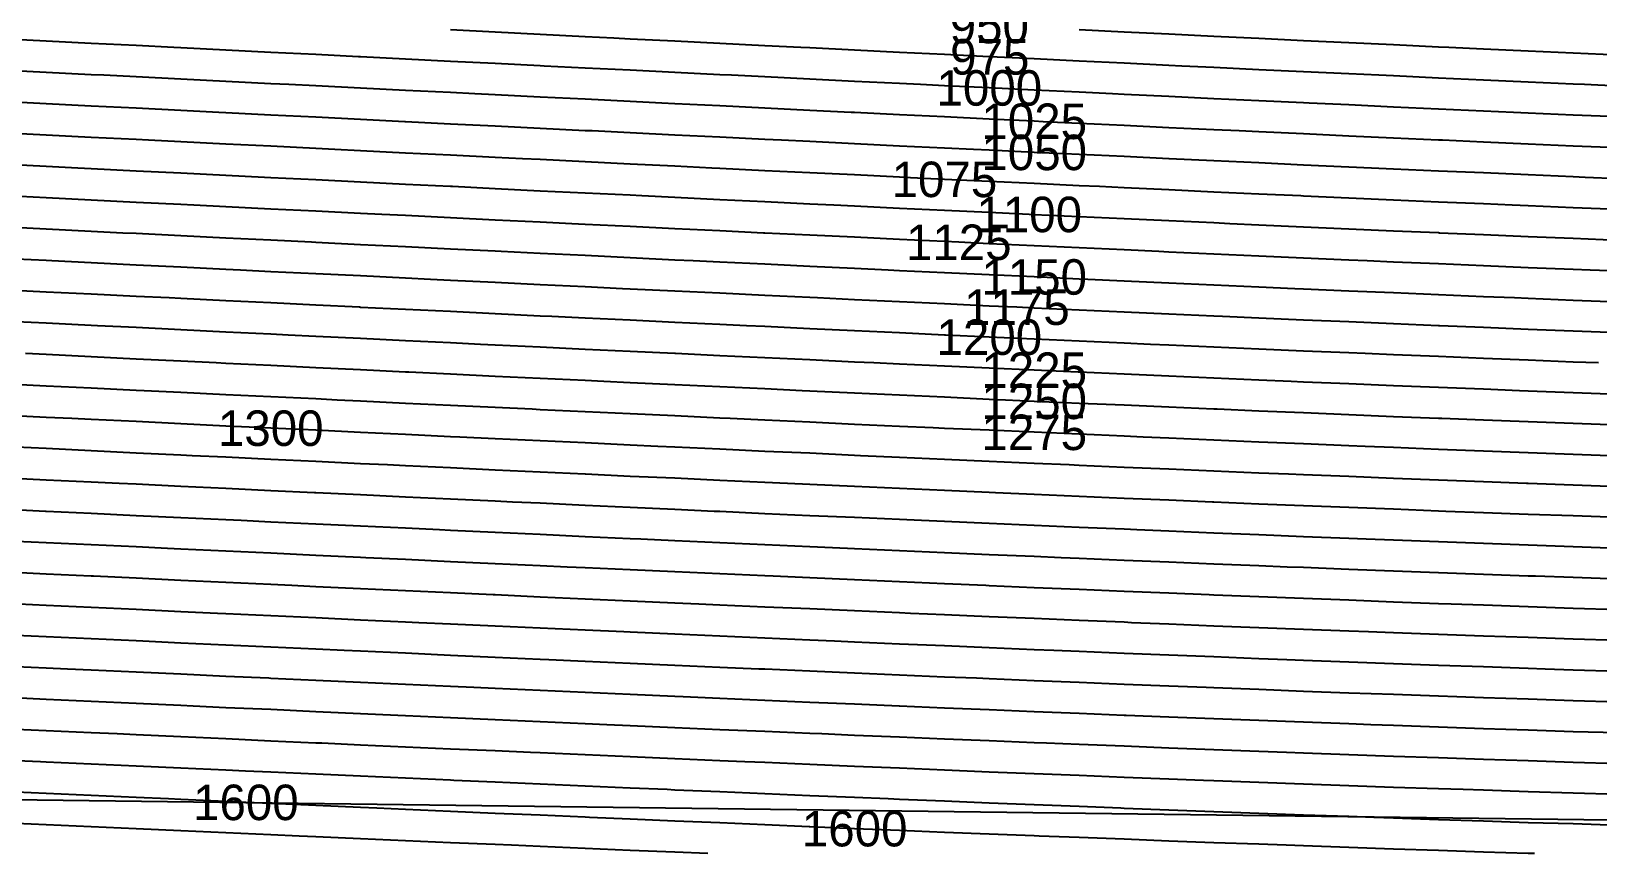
# Model space of a CAD drawing. Header units: metres. Extents: x 228 to 3387, y 31 to 162.
# Drawn here: x 1725.6 to 1835.9, y 32.7 to 90.6 of the extents above; entities that cross this region are included whole.
import ezdxf
from ezdxf.enums import TextEntityAlignment as Align

# ---------------------------------------------------------------- set-up
doc = ezdxf.new("R2010")
doc.units = ezdxf.units.M
for name, color, linetype in [('Vs_1000', 7, 'Continuous'), ('Vs_1025', 7, 'Continuous'), ('Vs_1050', 7, 'Continuous'), ('Vs_1075', 7, 'Continuous'), ('Vs_1100', 7, 'Continuous'), ('Vs_1125', 7, 'Continuous'), ('Vs_1150', 7, 'Continuous'), ('Vs_1175', 7, 'Continuous'), ('Vs_1200', 7, 'Continuous'), ('Vs_1225', 7, 'Continuous'), ('Vs_1250', 7, 'Continuous'), ('Vs_1275', 7, 'Continuous'), ('Vs_1300', 7, 'Continuous'), ('Vs_1325', 7, 'Continuous'), ('Vs_1350', 7, 'Continuous'), ('Vs_1375', 7, 'Continuous'), ('Vs_1400', 7, 'Continuous'), ('Vs_1425', 7, 'Continuous'), ('Vs_1450', 7, 'Continuous'), ('Vs_1475', 7, 'Continuous'), ('Vs_1500', 7, 'Continuous'), ('Vs_1525', 7, 'Continuous'), ('Vs_1550', 7, 'Continuous'), ('Vs_1575', 7, 'Continuous'), ('Vs_1600', 7, 'Continuous'), ('Vs_1625', 7, 'Continuous'), ('Vs_950', 7, 'Continuous'), ('Vs_975', 7, 'Continuous')]:
    doc.layers.add(name, color=color, linetype=linetype)

msp = doc.modelspace()

# ---------------------------------------------------------------- linework, layer by layer
at = {"layer": 'Vs_1000'}
msp.add_lwpolyline([(1837.34, 84.6), (1834.17, 84.73), (1831.01, 84.87), (1829.97, 84.91), (1827.85, 85.01), (1824.69, 85.15), (1821.53, 85.29), (1818.37, 85.44), (1815.58, 85.57), (1815.2, 85.59), (1812.04, 85.73), (1808.88, 85.88), (1805.72, 86.03), (1802.56, 86.18), (1801.74, 86.22), (1799.4, 86.33), (1796.23, 86.49), (1793.07, 86.64), (1789.91, 86.79), (1788.23, 86.87), (1786.75, 86.95), (1783.59, 87.1), (1780.43, 87.26), (1777.26, 87.41), (1774.92, 87.53), (1774.1, 87.57), (1770.94, 87.72), (1767.78, 87.88), (1764.62, 88.04), (1761.74, 88.18), (1761.45, 88.2), (1758.29, 88.35), (1755.13, 88.51), (1751.97, 88.67), (1748.81, 88.83), (1748.67, 88.83), (1745.65, 88.99), (1742.48, 89.14), (1739.32, 89.3), (1736.16, 89.46), (1735.67, 89.49), (1733, 89.62), (1729.84, 89.78), (1726.68, 89.94), (1723.51, 90.1)], dxfattribs=at)
at = {"layer": 'Vs_1025'}
msp.add_lwpolyline([(1837.34, 82.42), (1834.17, 82.55), (1831.01, 82.69), (1827.85, 82.83), (1824.97, 82.95), (1824.69, 82.97), (1821.53, 83.11), (1818.37, 83.25), (1815.2, 83.4), (1812.04, 83.54), (1810.67, 83.61), (1808.88, 83.69), (1805.72, 83.84), (1802.56, 83.99), (1799.4, 84.14), (1796.86, 84.26), (1796.23, 84.29), (1793.07, 84.44), (1789.91, 84.6), (1786.75, 84.75), (1783.59, 84.9), (1783.34, 84.91), (1780.43, 85.06), (1777.26, 85.21), (1774.1, 85.37), (1770.94, 85.52), (1770.02, 85.57), (1767.78, 85.68), (1764.62, 85.84), (1761.45, 85.99), (1758.29, 86.15), (1756.84, 86.22), (1755.13, 86.31), (1751.97, 86.46), (1748.81, 86.62), (1745.65, 86.78), (1743.75, 86.87), (1742.48, 86.94), (1739.32, 87.1), (1736.16, 87.26), (1733, 87.41), (1730.74, 87.53), (1729.84, 87.57), (1726.68, 87.73), (1723.51, 87.89)], dxfattribs=at)
at = {"layer": 'Vs_1050'}
msp.add_lwpolyline([(1837.34, 80.25), (1835.03, 80.34), (1834.17, 80.38), (1831.01, 80.51), (1827.85, 80.65), (1824.69, 80.79), (1821.53, 80.93), (1819.98, 80.99), (1818.37, 81.07), (1815.2, 81.21), (1812.04, 81.36), (1808.88, 81.5), (1805.74, 81.65), (1805.72, 81.65), (1802.56, 81.8), (1799.4, 81.95), (1796.23, 82.1), (1793.07, 82.25), (1791.96, 82.3), (1789.91, 82.4), (1786.75, 82.55), (1783.59, 82.7), (1780.43, 82.86), (1778.45, 82.95), (1777.26, 83.01), (1774.1, 83.17), (1770.94, 83.32), (1767.78, 83.48), (1765.12, 83.61), (1764.62, 83.63), (1761.45, 83.79), (1758.29, 83.95), (1755.13, 84.1), (1751.97, 84.26), (1751.92, 84.26), (1748.81, 84.42), (1745.65, 84.57), (1742.48, 84.73), (1739.32, 84.89), (1738.82, 84.91), (1736.16, 85.05), (1733, 85.21), (1729.84, 85.36), (1726.68, 85.52), (1725.79, 85.57), (1723.51, 85.68)], dxfattribs=at)
at = {"layer": 'Vs_1075'}
msp.add_lwpolyline([(1837.34, 78.07), (1834.17, 78.2), (1831.01, 78.33), (1829.89, 78.38), (1827.85, 78.47), (1824.69, 78.6), (1821.53, 78.74), (1818.37, 78.88), (1815.2, 79.03), (1814.99, 79.04), (1812.04, 79.17), (1808.88, 79.31), (1805.72, 79.46), (1802.56, 79.61), (1800.82, 79.69), (1799.4, 79.75), (1796.23, 79.9), (1793.07, 80.05), (1789.91, 80.2), (1787.05, 80.34), (1786.75, 80.36), (1783.59, 80.51), (1780.43, 80.66), (1777.26, 80.81), (1774.1, 80.97), (1773.54, 80.99), (1770.94, 81.12), (1767.78, 81.28), (1764.62, 81.43), (1761.45, 81.59), (1760.2, 81.65), (1758.29, 81.74), (1755.13, 81.9), (1751.97, 82.05), (1748.81, 82.21), (1746.99, 82.3), (1745.65, 82.37), (1742.48, 82.53), (1739.32, 82.68), (1736.16, 82.84), (1733.88, 82.95), (1733, 83), (1729.84, 83.16), (1726.68, 83.31), (1723.51, 83.47)], dxfattribs=at)
at = {"layer": 'Vs_1100'}
msp.add_lwpolyline([(1837.34, 75.9), (1834.17, 76.03), (1831.01, 76.16), (1827.85, 76.29), (1824.77, 76.42), (1824.69, 76.43), (1821.53, 76.56), (1818.37, 76.7), (1815.2, 76.84), (1812.04, 76.98), (1810.01, 77.08), (1808.88, 77.13), (1805.72, 77.27), (1802.56, 77.42), (1799.4, 77.56), (1796.23, 77.71), (1795.88, 77.73), (1793.07, 77.86), (1789.91, 78.01), (1786.75, 78.16), (1783.59, 78.31), (1782.12, 78.38), (1780.43, 78.46), (1777.26, 78.62), (1774.1, 78.77), (1770.94, 78.92), (1768.61, 79.04), (1767.78, 79.08), (1764.62, 79.23), (1761.45, 79.38), (1758.29, 79.54), (1755.27, 79.69), (1755.13, 79.7), (1751.97, 79.85), (1748.81, 80.01), (1745.65, 80.16), (1742.48, 80.32), (1742.04, 80.34), (1739.32, 80.48), (1736.16, 80.63), (1733, 80.79), (1729.84, 80.95), (1728.91, 80.99), (1726.68, 81.11), (1723.51, 81.26)], dxfattribs=at)
at = {"layer": 'Vs_1125'}
msp.add_lwpolyline([(1837.34, 73.73), (1835.37, 73.81), (1834.17, 73.86), (1831.01, 73.98), (1827.85, 74.11), (1824.69, 74.25), (1821.53, 74.38), (1819.67, 74.46), (1818.37, 74.52), (1815.2, 74.66), (1812.04, 74.8), (1808.88, 74.94), (1805.72, 75.08), (1805.01, 75.12), (1802.56, 75.23), (1799.4, 75.37), (1796.23, 75.52), (1793.07, 75.67), (1790.92, 75.77), (1789.91, 75.82), (1786.75, 75.97), (1783.59, 76.12), (1780.43, 76.27), (1777.26, 76.42), (1777.18, 76.42), (1774.1, 76.57), (1770.94, 76.72), (1767.78, 76.88), (1764.62, 77.03), (1763.67, 77.08), (1761.45, 77.18), (1758.29, 77.34), (1755.13, 77.49), (1751.97, 77.65), (1750.31, 77.73), (1748.81, 77.8), (1745.65, 77.96), (1742.48, 78.11), (1739.32, 78.27), (1737.07, 78.38), (1736.16, 78.43), (1733, 78.58), (1729.84, 78.74), (1726.68, 78.9), (1723.92, 79.04)], dxfattribs=at)
at = {"layer": 'Vs_1150'}
msp.add_lwpolyline([(1837.34, 71.56), (1834.17, 71.68), (1831.01, 71.81), (1830.05, 71.85), (1827.85, 71.94), (1824.69, 72.07), (1821.53, 72.2), (1818.37, 72.34), (1815.2, 72.48), (1814.58, 72.5), (1812.04, 72.61), (1808.88, 72.75), (1805.72, 72.9), (1802.56, 73.04), (1800.01, 73.16), (1799.4, 73.18), (1796.23, 73.33), (1793.07, 73.48), (1789.91, 73.62), (1786.75, 73.77), (1785.96, 73.81), (1783.59, 73.92), (1780.43, 74.07), (1777.26, 74.22), (1774.1, 74.37), (1772.23, 74.46), (1770.94, 74.52), (1767.78, 74.68), (1764.62, 74.83), (1761.45, 74.98), (1758.71, 75.12), (1758.29, 75.14), (1755.13, 75.29), (1751.97, 75.44), (1748.81, 75.6), (1745.65, 75.75), (1745.34, 75.77), (1742.48, 75.91), (1739.32, 76.06), (1736.16, 76.22), (1733, 76.38), (1732.08, 76.42), (1729.84, 76.53), (1726.68, 76.69), (1723.51, 76.85)], dxfattribs=at)
at = {"layer": 'Vs_1175'}
msp.add_lwpolyline([(1837.34, 69.39), (1834.17, 69.51), (1831.01, 69.64), (1827.85, 69.76), (1824.76, 69.89), (1824.69, 69.89), (1821.53, 70.02), (1818.37, 70.16), (1815.2, 70.29), (1812.04, 70.43), (1809.49, 70.54), (1808.88, 70.57), (1805.72, 70.71), (1802.56, 70.85), (1799.4, 71), (1796.23, 71.14), (1795.01, 71.2), (1793.07, 71.28), (1789.91, 71.43), (1786.75, 71.58), (1783.59, 71.73), (1780.98, 71.85), (1780.43, 71.88), (1777.26, 72.02), (1774.1, 72.18), (1770.94, 72.33), (1767.78, 72.48), (1767.25, 72.5), (1764.62, 72.63), (1761.45, 72.78), (1758.29, 72.93), (1755.13, 73.09), (1753.73, 73.16), (1751.97, 73.24), (1748.81, 73.4), (1745.65, 73.55), (1742.48, 73.7), (1740.35, 73.81), (1739.32, 73.86), (1736.16, 74.01), (1733, 74.17), (1729.84, 74.33), (1727.07, 74.46), (1726.68, 74.48), (1723.51, 74.64)], dxfattribs=at)
at = {"layer": 'Vs_1200'}
msp.add_lwpolyline([(1835.95, 67.28), (1834.17, 67.34), (1831.01, 67.46), (1827.85, 67.59), (1824.69, 67.72), (1821.53, 67.85), (1819.53, 67.93), (1818.37, 67.98), (1815.2, 68.11), (1812.04, 68.25), (1808.88, 68.39), (1805.72, 68.52), (1804.41, 68.58), (1802.56, 68.67), (1799.4, 68.81), (1796.23, 68.95), (1793.07, 69.09), (1789.98, 69.24), (1789.91, 69.24), (1786.75, 69.39), (1783.59, 69.53), (1780.43, 69.68), (1777.26, 69.83), (1775.98, 69.89), (1774.1, 69.98), (1770.94, 70.13), (1767.78, 70.28), (1764.62, 70.43), (1762.26, 70.54), (1761.45, 70.58), (1758.29, 70.73), (1755.13, 70.89), (1751.97, 71.04), (1748.81, 71.19), (1748.72, 71.2), (1745.65, 71.35), (1742.48, 71.5), (1739.32, 71.65), (1736.16, 71.81), (1735.33, 71.85), (1733, 71.96), (1729.84, 72.12), (1726.68, 72.27), (1723.51, 72.43)], dxfattribs=at)
at = {"layer": 'Vs_1225'}
msp.add_lwpolyline([(1837.34, 65.06), (1834.17, 65.17), (1831.01, 65.29), (1830.4, 65.32), (1827.85, 65.42), (1824.69, 65.54), (1821.53, 65.67), (1818.37, 65.8), (1815.2, 65.93), (1814.31, 65.97), (1812.04, 66.07), (1808.88, 66.2), (1805.72, 66.34), (1802.56, 66.48), (1799.4, 66.62), (1799.32, 66.62), (1796.23, 66.76), (1793.07, 66.9), (1789.91, 67.05), (1786.75, 67.19), (1784.95, 67.28), (1783.59, 67.34), (1780.43, 67.49), (1777.26, 67.63), (1774.1, 67.78), (1770.97, 67.93), (1770.94, 67.93), (1767.78, 68.08), (1764.62, 68.23), (1761.45, 68.38), (1758.29, 68.53), (1757.24, 68.58), (1755.13, 68.68), (1751.97, 68.84), (1748.81, 68.99), (1745.65, 69.14), (1743.7, 69.24), (1742.48, 69.3), (1739.32, 69.45), (1736.16, 69.6), (1733, 69.76), (1730.28, 69.89), (1729.84, 69.91), (1726.68, 70.07), (1723.51, 70.22)], dxfattribs=at)
at = {"layer": 'Vs_1250'}
msp.add_lwpolyline([(1837.34, 62.89), (1834.17, 63), (1831.01, 63.12), (1827.85, 63.24), (1824.93, 63.36), (1824.69, 63.37), (1821.53, 63.49), (1818.37, 63.62), (1815.2, 63.75), (1812.04, 63.88), (1809.1, 64.01), (1808.88, 64.02), (1805.72, 64.16), (1802.56, 64.29), (1799.4, 64.43), (1796.23, 64.57), (1794.22, 64.66), (1793.07, 64.71), (1789.91, 64.86), (1786.75, 65), (1783.59, 65.15), (1780.43, 65.29), (1779.9, 65.32), (1777.26, 65.44), (1774.1, 65.59), (1770.94, 65.73), (1767.78, 65.88), (1765.93, 65.97), (1764.62, 66.03), (1761.45, 66.18), (1758.29, 66.33), (1755.13, 66.48), (1752.21, 66.62), (1751.97, 66.63), (1748.81, 66.79), (1745.65, 66.94), (1742.48, 67.09), (1739.32, 67.24), (1738.65, 67.28), (1736.16, 67.4), (1733, 67.55), (1729.84, 67.7), (1726.68, 67.86), (1725.22, 67.93)], dxfattribs=at)
at = {"layer": 'Vs_1275'}
msp.add_lwpolyline([(1836.72, 60.74), (1834.17, 60.83), (1831.01, 60.95), (1827.85, 61.07), (1824.69, 61.19), (1821.53, 61.32), (1819.52, 61.4), (1818.37, 61.44), (1815.2, 61.57), (1812.04, 61.7), (1808.88, 61.84), (1805.72, 61.97), (1803.9, 62.05), (1802.56, 62.11), (1799.4, 62.25), (1796.23, 62.39), (1793.07, 62.53), (1789.91, 62.67), (1789.11, 62.7), (1786.75, 62.81), (1783.59, 62.95), (1780.43, 63.1), (1777.26, 63.24), (1774.83, 63.36), (1774.1, 63.39), (1770.94, 63.54), (1767.78, 63.69), (1764.62, 63.83), (1761.45, 63.98), (1760.88, 64.01), (1758.29, 64.13), (1755.13, 64.28), (1751.97, 64.43), (1748.81, 64.58), (1747.15, 64.66), (1745.65, 64.74), (1742.48, 64.89), (1739.32, 65.04), (1736.16, 65.19), (1733.57, 65.32), (1733, 65.34), (1729.84, 65.5), (1726.68, 65.65), (1723.51, 65.8)], dxfattribs=at)
at = {"layer": 'Vs_1300'}
msp.add_lwpolyline([(1837.34, 58.55), (1834.17, 58.67), (1831.01, 58.78), (1830.9, 58.78), (1827.85, 58.9), (1824.69, 59.02), (1821.53, 59.14), (1818.37, 59.27), (1815.2, 59.39), (1814.14, 59.44), (1812.04, 59.52), (1808.88, 59.65), (1805.72, 59.79), (1802.56, 59.92), (1799.4, 60.06), (1798.7, 60.09), (1796.23, 60.2), (1793.07, 60.34), (1789.91, 60.48), (1786.75, 60.62), (1783.99, 60.74), (1783.59, 60.76), (1780.43, 60.91), (1777.26, 61.05), (1774.1, 61.2), (1770.94, 61.34), (1769.74, 61.4), (1767.78, 61.49), (1764.62, 61.64), (1761.45, 61.78), (1758.29, 61.93), (1755.8, 62.05), (1755.13, 62.08), (1751.97, 62.23), (1748.81, 62.38), (1745.65, 62.53), (1742.48, 62.68), (1742.06, 62.7), (1739.32, 62.83), (1736.16, 62.99), (1733, 63.14), (1729.84, 63.29), (1728.47, 63.36), (1726.68, 63.44), (1723.51, 63.6)], dxfattribs=at)
at = {"layer": 'Vs_1325'}
msp.add_lwpolyline([(1837.34, 56.39), (1834.17, 56.5), (1831.01, 56.61), (1827.85, 56.72), (1825.21, 56.82), (1824.69, 56.84), (1821.53, 56.97), (1818.37, 57.09), (1815.2, 57.22), (1812.04, 57.34), (1808.88, 57.47), (1808.79, 57.48), (1805.72, 57.61), (1802.56, 57.74), (1799.4, 57.87), (1796.23, 58.01), (1793.5, 58.13), (1793.07, 58.15), (1789.91, 58.29), (1786.75, 58.43), (1783.59, 58.57), (1780.43, 58.71), (1778.86, 58.78), (1777.26, 58.86), (1774.1, 59), (1770.94, 59.15), (1767.78, 59.29), (1764.64, 59.44), (1764.62, 59.44), (1761.45, 59.59), (1758.29, 59.73), (1755.13, 59.88), (1751.97, 60.03), (1750.69, 60.09), (1748.81, 60.18), (1745.65, 60.33), (1742.48, 60.48), (1739.32, 60.63), (1736.95, 60.74), (1736.16, 60.78), (1733, 60.93), (1729.84, 61.08), (1726.68, 61.24), (1723.51, 61.39)], dxfattribs=at)
at = {"layer": 'Vs_1350'}
msp.add_lwpolyline([(1837.34, 54.22), (1834.17, 54.33), (1831.01, 54.44), (1827.85, 54.55), (1824.69, 54.67), (1821.53, 54.79), (1819.6, 54.86), (1818.37, 54.91), (1815.2, 55.04), (1812.04, 55.16), (1808.88, 55.29), (1805.72, 55.42), (1803.46, 55.52), (1802.56, 55.56), (1799.4, 55.69), (1796.23, 55.82), (1793.07, 55.96), (1789.91, 56.1), (1788.29, 56.17), (1786.75, 56.24), (1783.59, 56.38), (1780.43, 56.52), (1777.26, 56.66), (1774.1, 56.81), (1773.71, 56.82), (1770.94, 56.95), (1767.78, 57.1), (1764.62, 57.24), (1761.45, 57.39), (1759.51, 57.48), (1758.29, 57.53), (1755.13, 57.68), (1751.97, 57.83), (1748.81, 57.98), (1745.65, 58.13), (1745.57, 58.13), (1742.48, 58.28), (1739.32, 58.43), (1736.16, 58.58), (1733, 58.73), (1731.8, 58.78), (1729.84, 58.88), (1726.68, 59.03), (1723.51, 59.18)], dxfattribs=at)
at = {"layer": 'Vs_1375'}
msp.add_lwpolyline([(1837.34, 52.05), (1834.17, 52.16), (1831.52, 52.25), (1831.01, 52.27), (1827.85, 52.38), (1824.69, 52.5), (1821.53, 52.61), (1818.37, 52.74), (1815.2, 52.86), (1814.05, 52.9), (1812.04, 52.98), (1808.88, 53.11), (1805.72, 53.24), (1802.56, 53.37), (1799.4, 53.5), (1798.14, 53.56), (1796.23, 53.64), (1793.07, 53.77), (1789.91, 53.91), (1786.75, 54.05), (1783.59, 54.19), (1783.08, 54.21), (1780.43, 54.33), (1777.26, 54.47), (1774.1, 54.61), (1770.94, 54.76), (1768.54, 54.86), (1767.78, 54.9), (1764.62, 55.04), (1761.45, 55.19), (1758.29, 55.34), (1755.13, 55.48), (1754.36, 55.52), (1751.97, 55.63), (1748.81, 55.78), (1745.65, 55.92), (1742.48, 56.07), (1740.41, 56.17), (1739.32, 56.22), (1736.16, 56.37), (1733, 56.52), (1729.84, 56.67), (1726.68, 56.82), (1726.63, 56.82), (1723.51, 56.97)], dxfattribs=at)
at = {"layer": 'Vs_1400'}
msp.add_lwpolyline([(1837.34, 49.89), (1834.17, 49.99), (1831.01, 50.1), (1827.85, 50.21), (1825.58, 50.29), (1824.69, 50.32), (1821.53, 50.44), (1818.37, 50.56), (1815.2, 50.68), (1812.04, 50.81), (1808.88, 50.93), (1808.54, 50.94), (1805.72, 51.06), (1802.56, 51.19), (1799.4, 51.32), (1796.23, 51.45), (1793.07, 51.59), (1792.82, 51.6), (1789.91, 51.72), (1786.75, 51.86), (1783.59, 52), (1780.43, 52.14), (1777.85, 52.25), (1777.26, 52.28), (1774.1, 52.42), (1770.94, 52.56), (1767.78, 52.7), (1764.62, 52.85), (1763.36, 52.9), (1761.45, 52.99), (1758.29, 53.14), (1755.13, 53.28), (1751.97, 53.43), (1749.18, 53.56), (1748.81, 53.58), (1745.65, 53.72), (1742.48, 53.87), (1739.32, 54.02), (1736.16, 54.17), (1735.22, 54.21), (1733, 54.32), (1729.84, 54.47), (1726.68, 54.61), (1723.51, 54.76)], dxfattribs=at)
at = {"layer": 'Vs_1425'}
msp.add_lwpolyline([(1837.34, 47.72), (1834.17, 47.82), (1831.01, 47.93), (1827.85, 48.04), (1824.69, 48.15), (1821.53, 48.27), (1819.76, 48.33), (1818.37, 48.38), (1815.2, 48.5), (1812.04, 48.63), (1808.88, 48.75), (1805.72, 48.88), (1803.07, 48.98), (1802.56, 49.01), (1799.4, 49.14), (1796.23, 49.27), (1793.07, 49.4), (1789.91, 49.53), (1787.51, 49.64), (1786.75, 49.67), (1783.59, 49.81), (1780.43, 49.95), (1777.26, 50.08), (1774.1, 50.22), (1772.61, 50.29), (1770.94, 50.37), (1767.78, 50.51), (1764.62, 50.65), (1761.45, 50.79), (1758.29, 50.94), (1758.14, 50.94), (1755.13, 51.08), (1751.97, 51.23), (1748.81, 51.37), (1745.65, 51.52), (1743.97, 51.6), (1742.48, 51.67), (1739.32, 51.81), (1736.16, 51.96), (1733, 52.11), (1730, 52.25), (1729.84, 52.26), (1726.68, 52.41), (1723.51, 52.56)], dxfattribs=at)
at = {"layer": 'Vs_1450'}
msp.add_lwpolyline([(1837.34, 45.55), (1834.17, 45.65), (1832.2, 45.72), (1831.01, 45.76), (1827.85, 45.87), (1824.69, 45.98), (1821.53, 46.09), (1818.37, 46.21), (1815.2, 46.33), (1814.02, 46.37), (1812.04, 46.45), (1808.88, 46.57), (1805.72, 46.7), (1802.56, 46.82), (1799.4, 46.95), (1797.61, 47.03), (1796.23, 47.08), (1793.07, 47.21), (1789.91, 47.35), (1786.75, 47.48), (1783.59, 47.62), (1782.18, 47.68), (1780.43, 47.75), (1777.26, 47.89), (1774.1, 48.03), (1770.94, 48.17), (1767.78, 48.31), (1767.35, 48.33), (1764.62, 48.45), (1761.45, 48.6), (1758.29, 48.74), (1755.13, 48.88), (1752.91, 48.98), (1751.97, 49.03), (1748.81, 49.17), (1745.65, 49.32), (1742.48, 49.46), (1739.32, 49.61), (1738.74, 49.64), (1736.16, 49.76), (1733, 49.91), (1729.84, 50.05), (1726.68, 50.2), (1724.75, 50.29)], dxfattribs=at)
at = {"layer": 'Vs_1475'}
msp.add_lwpolyline([(1837.34, 43.38), (1834.17, 43.48), (1831.01, 43.59), (1827.85, 43.69), (1825.99, 43.76), (1824.69, 43.8), (1821.53, 43.92), (1818.37, 44.03), (1815.2, 44.15), (1812.04, 44.27), (1808.88, 44.39), (1808.34, 44.41), (1805.72, 44.51), (1802.56, 44.64), (1799.4, 44.77), (1796.23, 44.9), (1793.07, 45.03), (1792.17, 45.07), (1789.91, 45.16), (1786.75, 45.29), (1783.59, 45.43), (1780.43, 45.56), (1777.26, 45.7), (1776.85, 45.72), (1774.1, 45.84), (1770.94, 45.98), (1767.78, 46.12), (1764.62, 46.26), (1762.07, 46.37), (1761.45, 46.4), (1758.29, 46.54), (1755.13, 46.68), (1751.97, 46.83), (1748.81, 46.97), (1747.65, 47.03), (1745.65, 47.12), (1742.48, 47.26), (1739.32, 47.41), (1736.16, 47.55), (1733.47, 47.68), (1733, 47.7), (1729.84, 47.85), (1726.68, 47.99), (1723.51, 48.14)], dxfattribs=at)
at = {"layer": 'Vs_1500'}
msp.add_lwpolyline([(1837.34, 41.22), (1834.17, 41.31), (1831.01, 41.42), (1827.85, 41.52), (1824.69, 41.63), (1821.53, 41.74), (1819.94, 41.8), (1818.37, 41.86), (1815.2, 41.97), (1812.04, 42.09), (1808.88, 42.21), (1805.72, 42.33), (1802.7, 42.45), (1802.56, 42.46), (1799.4, 42.58), (1796.23, 42.71), (1793.07, 42.84), (1789.91, 42.97), (1786.75, 43.1), (1786.73, 43.11), (1783.59, 43.24), (1780.43, 43.37), (1777.26, 43.51), (1774.1, 43.65), (1771.51, 43.76), (1770.94, 43.78), (1767.78, 43.92), (1764.62, 44.06), (1761.45, 44.2), (1758.29, 44.34), (1756.77, 44.41), (1755.13, 44.49), (1751.97, 44.63), (1748.81, 44.77), (1745.65, 44.92), (1742.48, 45.06), (1742.35, 45.07), (1739.32, 45.2), (1736.16, 45.35), (1733, 45.5), (1729.84, 45.64), (1728.17, 45.72), (1726.68, 45.79), (1723.51, 45.93)], dxfattribs=at)
at = {"layer": 'Vs_1525'}
msp.add_lwpolyline([(1837.34, 39.05), (1834.17, 39.15), (1832.9, 39.19), (1831.01, 39.25), (1827.85, 39.35), (1824.69, 39.46), (1821.53, 39.57), (1818.37, 39.68), (1815.2, 39.79), (1814, 39.84), (1812.04, 39.91), (1808.88, 40.03), (1805.72, 40.15), (1802.56, 40.28), (1799.4, 40.4), (1797.1, 40.49), (1796.23, 40.53), (1793.07, 40.66), (1789.91, 40.79), (1786.75, 40.92), (1783.59, 41.05), (1781.29, 41.15), (1780.43, 41.18), (1777.26, 41.32), (1774.1, 41.45), (1770.94, 41.59), (1767.78, 41.73), (1766.15, 41.8), (1764.62, 41.87), (1761.45, 42.01), (1758.29, 42.15), (1755.13, 42.29), (1751.97, 42.43), (1751.44, 42.45), (1748.81, 42.57), (1745.65, 42.71), (1742.48, 42.86), (1739.32, 43), (1737.03, 43.11), (1736.16, 43.15), (1733, 43.29), (1729.84, 43.44), (1726.68, 43.58), (1723.51, 43.73)], dxfattribs=at)
at = {"layer": 'Vs_1550'}
msp.add_lwpolyline([(1837.34, 36.88), (1834.17, 36.98), (1831.01, 37.08), (1827.85, 37.18), (1826.42, 37.23), (1824.69, 37.28), (1821.53, 37.39), (1818.37, 37.5), (1815.2, 37.62), (1812.04, 37.73), (1808.88, 37.85), (1808.14, 37.88), (1805.72, 37.97), (1802.56, 38.09), (1799.4, 38.22), (1796.23, 38.34), (1793.07, 38.47), (1791.52, 38.53), (1789.91, 38.6), (1786.75, 38.73), (1783.59, 38.86), (1780.43, 38.99), (1777.26, 39.13), (1775.85, 39.19), (1774.1, 39.26), (1770.94, 39.4), (1767.78, 39.53), (1764.62, 39.67), (1761.45, 39.81), (1760.77, 39.84), (1758.29, 39.95), (1755.13, 40.09), (1751.97, 40.23), (1748.81, 40.37), (1746.09, 40.49), (1745.65, 40.51), (1742.48, 40.65), (1739.32, 40.8), (1736.16, 40.94), (1733, 41.09), (1731.67, 41.15), (1729.84, 41.23), (1726.68, 41.37), (1723.51, 41.52)], dxfattribs=at)
at = {"layer": 'Vs_1575'}
msp.add_lwpolyline([(1837.34, 34.71), (1834.17, 34.81), (1831.01, 34.9), (1827.85, 35.01), (1824.69, 35.11), (1821.53, 35.22), (1820.13, 35.27), (1818.37, 35.33), (1815.2, 35.44), (1812.04, 35.55), (1808.88, 35.67), (1805.72, 35.79), (1802.56, 35.91), (1802.33, 35.92), (1799.4, 36.03), (1796.23, 36.16), (1793.07, 36.28), (1789.91, 36.41), (1786.75, 36.54), (1785.95, 36.57), (1783.59, 36.67), (1780.43, 36.8), (1777.26, 36.93), (1774.1, 37.07), (1770.94, 37.2), (1770.39, 37.23), (1767.78, 37.34), (1764.62, 37.47), (1761.45, 37.61), (1758.29, 37.75), (1755.37, 37.88), (1755.13, 37.89), (1751.97, 38.03), (1748.81, 38.17), (1745.65, 38.31), (1742.48, 38.45), (1740.7, 38.53), (1739.32, 38.59), (1736.16, 38.74), (1733, 38.88), (1729.84, 39.02), (1726.68, 39.17), (1726.28, 39.19), (1723.51, 39.31)], dxfattribs=at)
at = {"layer": 'Vs_1600'}
for points in [[(1154.75, 43.81), (1740.73, 36.33)], [(1740.73, 36.33), (1739.32, 36.39), (1736.16, 36.53), (1735.28, 36.57), (1733, 36.68), (1729.84, 36.82), (1726.68, 36.96), (1723.51, 37.1)], [(1831.45, 32.72), (1831.01, 32.73), (1827.85, 32.83), (1824.69, 32.94), (1821.53, 33.04), (1818.37, 33.15), (1815.2, 33.26), (1813.97, 33.31), (1812.04, 33.38), (1808.88, 33.49), (1805.72, 33.61), (1802.56, 33.73), (1799.4, 33.85), (1796.58, 33.96), (1796.23, 33.97), (1793.07, 34.1), (1789.91, 34.22), (1786.75, 34.35), (1783.59, 34.48), (1780.43, 34.61), (1780.38, 34.61), (1777.26, 34.74), (1774.1, 34.88), (1770.94, 35.01), (1767.78, 35.14), (1764.92, 35.27), (1764.62, 35.28), (1761.45, 35.42), (1758.29, 35.55), (1755.13, 35.69), (1751.97, 35.83), (1749.94, 35.92), (1748.81, 35.97), (1745.65, 36.11), (1742.48, 36.25), (1740.73, 36.33)], [(1740.73, 36.33), (2023.34, 32.72)]]:
    msp.add_lwpolyline(points, dxfattribs=at)
at = {"layer": 'Vs_1625'}
msp.add_lwpolyline([(1773.25, 32.72), (1770.94, 32.82), (1767.78, 32.95), (1764.62, 33.08), (1761.45, 33.22), (1759.44, 33.31), (1758.29, 33.36), (1755.13, 33.49), (1751.97, 33.63), (1748.81, 33.77), (1745.65, 33.91), (1744.49, 33.96), (1742.48, 34.05), (1739.32, 34.19), (1736.16, 34.33), (1733, 34.47), (1729.84, 34.61), (1729.83, 34.61), (1726.68, 34.75), (1723.51, 34.9)], dxfattribs=at)
at = {"layer": 'Vs_950'}
msp.add_lwpolyline([(1837.34, 88.95), (1834.17, 89.09), (1831.01, 89.23), (1827.85, 89.38), (1825.41, 89.49), (1824.69, 89.52), (1821.53, 89.67), (1818.37, 89.82), (1815.2, 89.96), (1812.04, 90.11), (1811.5, 90.14), (1808.88, 90.27), (1805.72, 90.42), (1802.56, 90.57), (1799.4, 90.72)], dxfattribs=at)
at = {"layer": 'Vs_975'}
msp.add_lwpolyline([(1837.34, 86.77), (1834.98, 86.87), (1834.17, 86.91), (1831.01, 87.05), (1827.85, 87.19), (1824.69, 87.33), (1821.53, 87.48), (1820.49, 87.53), (1818.37, 87.63), (1815.2, 87.77), (1812.04, 87.92), (1808.88, 88.07), (1806.63, 88.18), (1805.72, 88.22), (1802.56, 88.38), (1799.4, 88.53), (1796.23, 88.68), (1793.1, 88.83), (1793.07, 88.84), (1789.91, 88.99), (1786.75, 89.14), (1783.59, 89.3), (1780.43, 89.46), (1779.79, 89.49), (1777.26, 89.61), (1774.1, 89.77), (1770.94, 89.93), (1767.78, 90.08), (1766.63, 90.14), (1764.62, 90.24), (1761.45, 90.4), (1758.29, 90.56), (1755.13, 90.72)], dxfattribs=at)

# ---------------------------------------------------------------- texts
at = {"layer": 'Vs_1000'}
msp.add_text('1000', height=2.5, dxfattribs=at).set_placement((1793.07, 86.64), align=Align.MIDDLE_CENTER)
at = {"layer": 'Vs_1025'}
msp.add_text('1025', height=2.5, dxfattribs=at).set_placement((1796.23, 84.29), align=Align.MIDDLE_CENTER)
at = {"layer": 'Vs_1050'}
msp.add_text('1050', height=2.5, dxfattribs=at).set_placement((1796.23, 82.1), align=Align.MIDDLE_CENTER)
at = {"layer": 'Vs_1075'}
msp.add_text('1075', height=2.5, dxfattribs=at).set_placement((1789.91, 80.2), align=Align.MIDDLE_CENTER)
at = {"layer": 'Vs_1100'}
msp.add_text('1100', height=2.5, dxfattribs=at).set_placement((1795.88, 77.73), align=Align.MIDDLE_CENTER)
at = {"layer": 'Vs_1125'}
msp.add_text('1125', height=2.5, dxfattribs=at).set_placement((1790.92, 75.77), align=Align.MIDDLE_CENTER)
at = {"layer": 'Vs_1150'}
msp.add_text('1150', height=2.5, dxfattribs=at).set_placement((1796.23, 73.33), align=Align.MIDDLE_CENTER)
at = {"layer": 'Vs_1175'}
msp.add_text('1175', height=2.5, dxfattribs=at).set_placement((1795.01, 71.2), align=Align.MIDDLE_CENTER)
at = {"layer": 'Vs_1200'}
msp.add_text('1200', height=2.5, dxfattribs=at).set_placement((1793.07, 69.09), align=Align.MIDDLE_CENTER)
at = {"layer": 'Vs_1225'}
msp.add_text('1225', height=2.5, dxfattribs=at).set_placement((1796.23, 66.76), align=Align.MIDDLE_CENTER)
at = {"layer": 'Vs_1250'}
msp.add_text('1250', height=2.5, dxfattribs=at).set_placement((1796.23, 64.57), align=Align.MIDDLE_CENTER)
at = {"layer": 'Vs_1275'}
msp.add_text('1275', height=2.5, dxfattribs=at).set_placement((1796.23, 62.39), align=Align.MIDDLE_CENTER)
at = {"layer": 'Vs_1300'}
msp.add_text('1300', height=2.5, dxfattribs=at).set_placement((1742.48, 62.68), align=Align.MIDDLE_CENTER)
at = {"layer": 'Vs_1600'}
for p in [(1740.73, 36.33), (1783.59, 34.48)]:
    msp.add_text('1600', height=2.5, dxfattribs=at).set_placement(p, align=Align.MIDDLE_CENTER)
at = {"layer": 'Vs_950'}
msp.add_text('950', height=2.5, dxfattribs=at).set_placement((1793.07, 91.03), align=Align.MIDDLE_CENTER)
at = {"layer": 'Vs_975'}
msp.add_text('975', height=2.5, dxfattribs=at).set_placement((1793.1, 88.83), align=Align.MIDDLE_CENTER)

doc.saveas('drawing.dxf')
